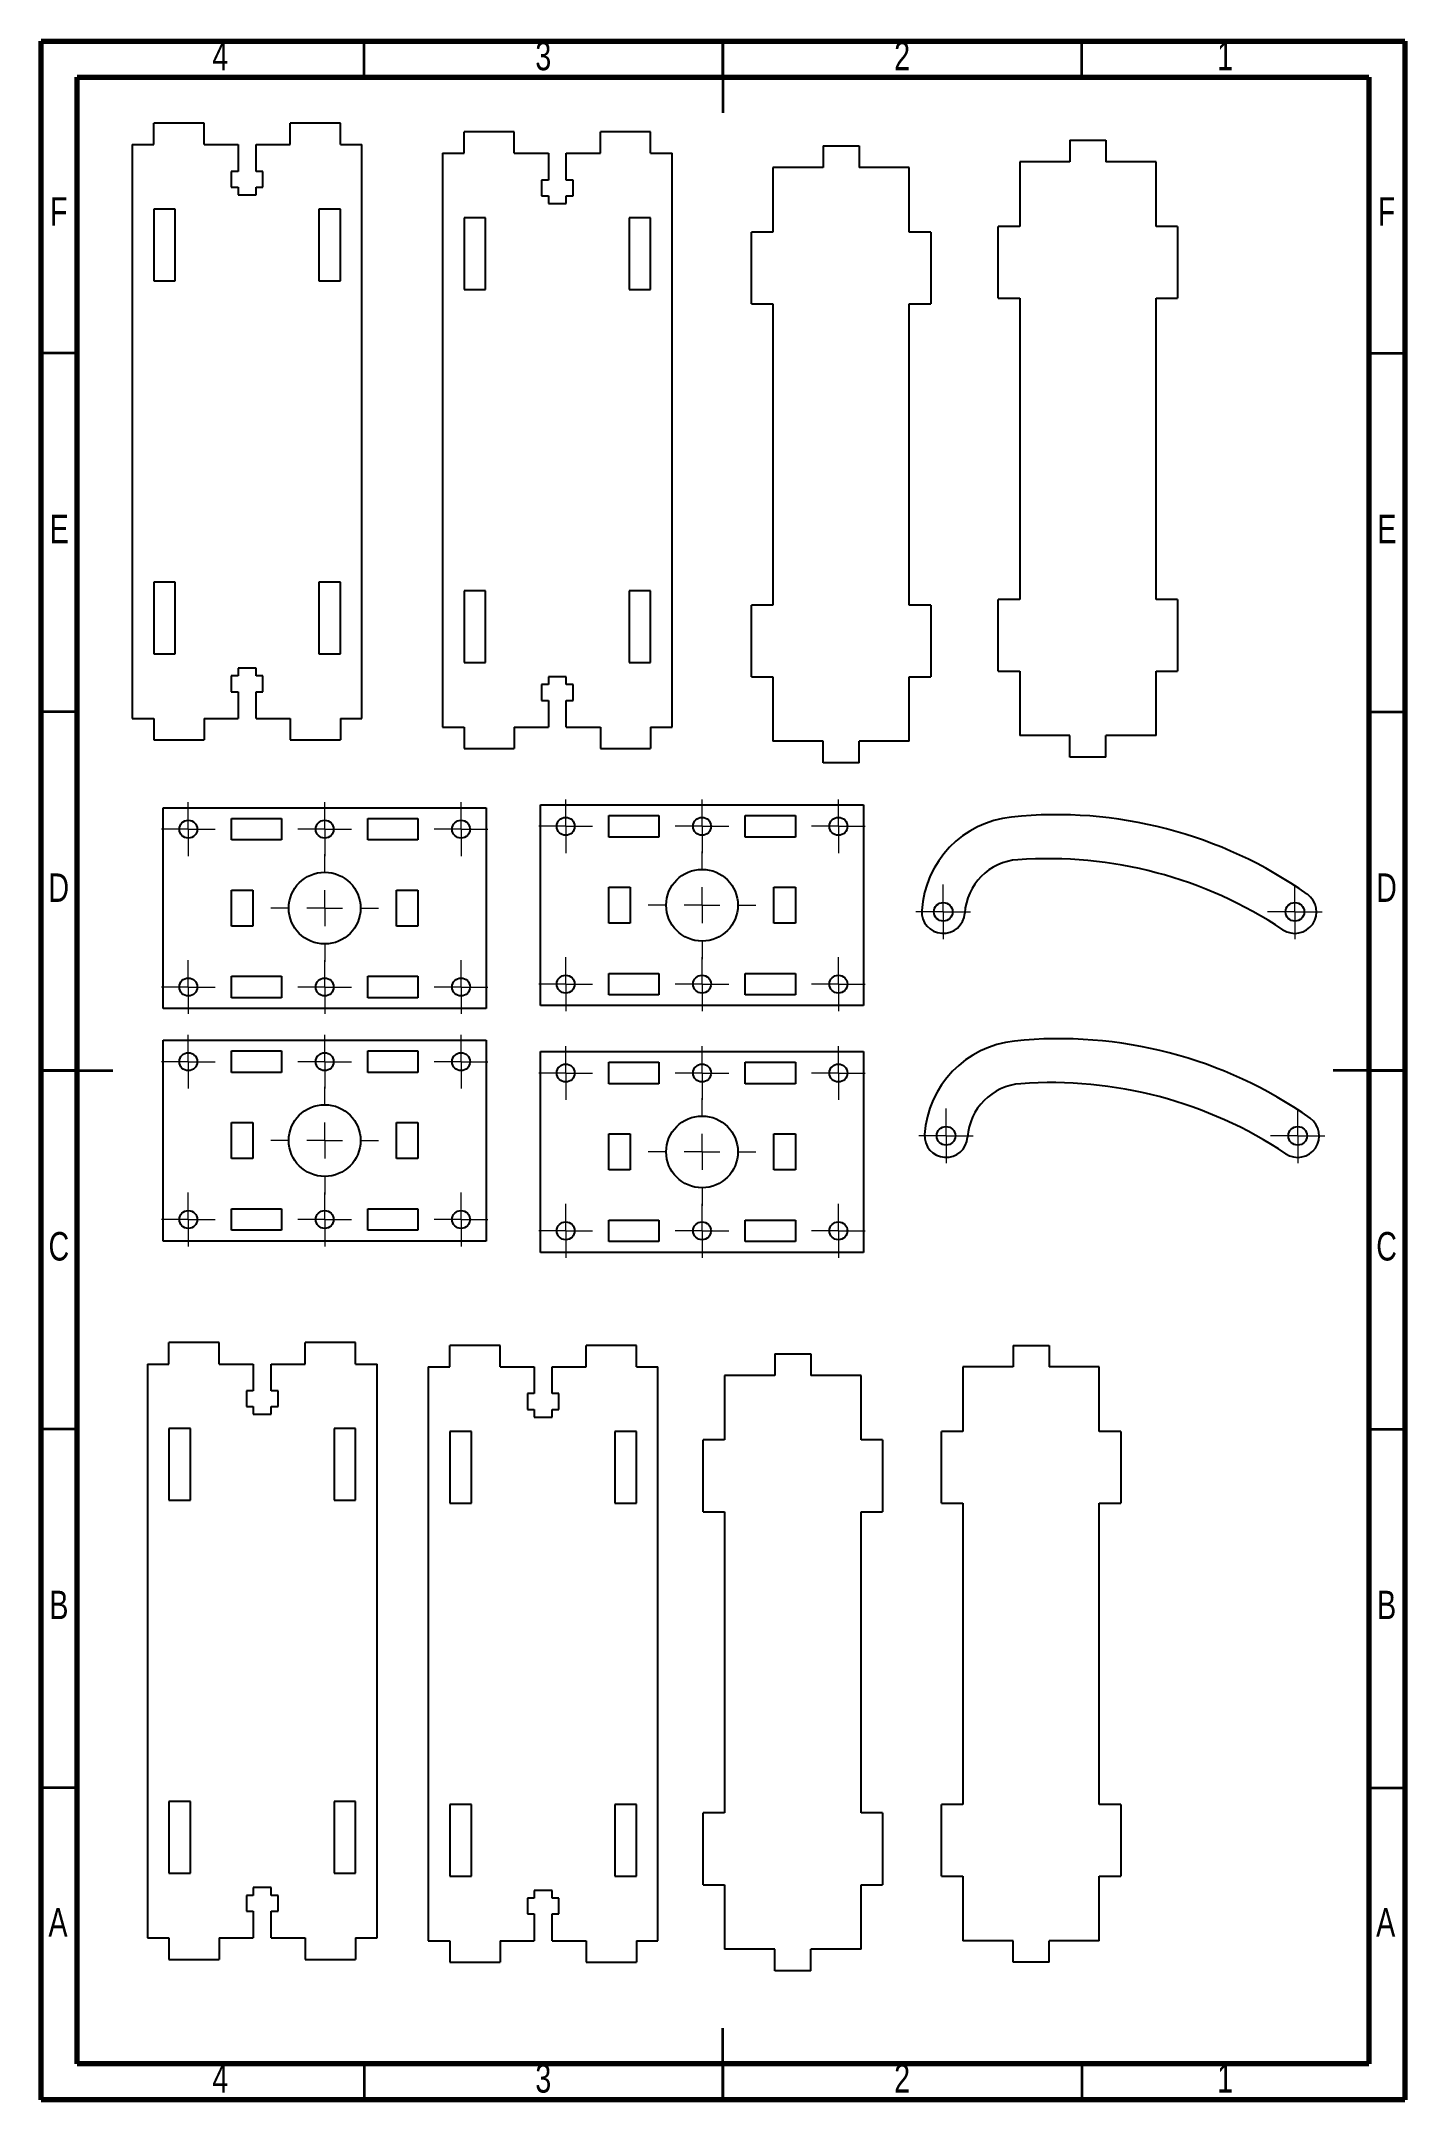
# Model space of a CAD drawing. Header units: millimetres. Extents: x 15 to 205, y 5 to 292.
import ezdxf

# ---------------------------------------------------------------- set-up
doc = ezdxf.new("R2010")
doc.units = ezdxf.units.MM
doc.styles.add('SLDTEXTSTYLE0', font='TXT', dxfattribs={"width": 0.75})

# ---------------------------------------------------------------- blocks, each defined once
blk = doc.blocks.new('SW_CENTERMARKSYMBOL_0')
at = {"color": 0, "linetype": 'Continuous', "lineweight": 0}
for p, q in [((0, 2.5), (0, 3.75)), ((-2.5, 0), (-3.75, 0)), ((0, 0), (-2.5, 0)), ((0, 0), (0, 2.5)), ((0, 0), (0, -2.5)), ((0, 0), (2.5, 0)), ((2.5, 0), (3.75, 0)), ((0, -2.5), (0, -3.75))]:
    blk.add_line(p, q, dxfattribs=at)
blk = doc.blocks.new('SW_CENTERMARKSYMBOL_1')
at = {"color": 0, "linetype": 'Continuous', "lineweight": 0}
for p, q in [((0, 2.5), (0, 3.75)), ((-2.5, 0), (-3.75, 0)), ((0, 0), (-2.5, 0)), ((0, 0), (0, 2.5)), ((0, 0), (0, -2.5)), ((0, 0), (2.5, 0)), ((2.5, 0), (3.75, 0)), ((0, -2.5), (0, -3.75))]:
    blk.add_line(p, q, dxfattribs=at)
blk = doc.blocks.new('SW_CENTERMARKSYMBOL_2')
at = {"color": 0, "linetype": 'Continuous', "lineweight": 0}
for p, q in [((0, 2.5), (0, 3.75)), ((-2.5, 0), (-3.75, 0)), ((0, 0), (-2.5, 0)), ((0, 0), (0, 2.5)), ((0, 0), (0, -2.5)), ((0, 0), (2.5, 0)), ((2.5, 0), (3.75, 0)), ((0, -2.5), (0, -3.75))]:
    blk.add_line(p, q, dxfattribs=at)
blk = doc.blocks.new('SW_CENTERMARKSYMBOL_3')
at = {"color": 0, "linetype": 'Continuous', "lineweight": 0}
for p, q in [((0, 2.5), (0, 3.75)), ((-2.5, 0), (-3.75, 0)), ((0, 0), (-2.5, 0)), ((0, 0), (0, 2.5)), ((0, 0), (0, -2.5)), ((0, 0), (2.5, 0)), ((2.5, 0), (3.75, 0)), ((0, -2.5), (0, -3.75))]:
    blk.add_line(p, q, dxfattribs=at)
blk = doc.blocks.new('SW_CENTERMARKSYMBOL_4')
at = {"color": 0, "linetype": 'Continuous', "lineweight": 0}
for p, q in [((0, 2.5), (0, 3.75)), ((-2.5, 0), (-3.75, 0)), ((0, 0), (-2.5, 0)), ((0, 0), (0, 2.5)), ((0, 0), (0, -2.5)), ((0, 0), (2.5, 0)), ((2.5, 0), (3.75, 0)), ((0, -2.5), (0, -3.75))]:
    blk.add_line(p, q, dxfattribs=at)
blk = doc.blocks.new('SW_CENTERMARKSYMBOL_5')
at = {"color": 0, "linetype": 'Continuous', "lineweight": 0}
for p, q in [((0, 2.5), (0, 3.75)), ((-2.5, 0), (-3.75, 0)), ((0, 0), (-2.5, 0)), ((0, 0), (0, 2.5)), ((0, 0), (0, -2.5)), ((0, 0), (2.5, 0)), ((2.5, 0), (3.75, 0)), ((0, -2.5), (0, -3.75))]:
    blk.add_line(p, q, dxfattribs=at)
blk = doc.blocks.new('SW_CENTERMARKSYMBOL_6')
at = {"color": 0, "linetype": 'Continuous', "lineweight": 0}
for p, q in [((0, 5), (0, 7.5)), ((-5, 0), (-7.5, 0)), ((0, 0), (-2.5, 0)), ((0, 0), (0, 2.5)), ((0, 0), (0, -2.5)), ((0, 0), (2.5, 0)), ((5, 0), (7.5, 0)), ((0, -5), (0, -7.5))]:
    blk.add_line(p, q, dxfattribs=at)
blk = doc.blocks.new('SW_CENTERMARKSYMBOL_7')
at = {"color": 0, "linetype": 'Continuous', "lineweight": 0}
for p, q in [((0, 2.5), (0, 3.75)), ((-2.5, 0), (-3.75, 0)), ((0, 0), (-2.5, 0)), ((0, 0), (0, 2.5)), ((0, 0), (0, -2.5)), ((0, 0), (2.5, 0)), ((2.5, 0), (3.75, 0)), ((0, -2.5), (0, -3.75))]:
    blk.add_line(p, q, dxfattribs=at)
blk = doc.blocks.new('SW_CENTERMARKSYMBOL_8')
at = {"color": 0, "linetype": 'Continuous', "lineweight": 0}
for p, q in [((0, 2.5), (0, 3.75)), ((-2.5, 0), (-3.75, 0)), ((0, 0), (-2.5, 0)), ((0, 0), (0, 2.5)), ((0, 0), (0, -2.5)), ((0, 0), (2.5, 0)), ((2.5, 0), (3.75, 0)), ((0, -2.5), (0, -3.75))]:
    blk.add_line(p, q, dxfattribs=at)
blk = doc.blocks.new('SW_CENTERMARKSYMBOL_9')
at = {"color": 0, "linetype": 'Continuous', "lineweight": 0}
for p, q in [((0, 2.5), (0, 3.75)), ((-2.5, 0), (-3.75, 0)), ((0, 0), (-2.5, 0)), ((0, 0), (0, 2.5)), ((0, 0), (0, -2.5)), ((0, 0), (2.5, 0)), ((2.5, 0), (3.75, 0)), ((0, -2.5), (0, -3.75))]:
    blk.add_line(p, q, dxfattribs=at)
blk = doc.blocks.new('SW_CENTERMARKSYMBOL_10')
at = {"color": 0, "linetype": 'Continuous', "lineweight": 0}
for p, q in [((0, 2.5), (0, 3.75)), ((-2.5, 0), (-3.75, 0)), ((0, 0), (-2.5, 0)), ((0, 0), (0, 2.5)), ((0, 0), (0, -2.5)), ((0, 0), (2.5, 0)), ((2.5, 0), (3.75, 0)), ((0, -2.5), (0, -3.75))]:
    blk.add_line(p, q, dxfattribs=at)
blk = doc.blocks.new('SW_CENTERMARKSYMBOL_11')
at = {"color": 0, "linetype": 'Continuous', "lineweight": 0}
for p, q in [((0, 2.5), (0, 3.75)), ((-2.5, 0), (-3.75, 0)), ((0, 0), (-2.5, 0)), ((0, 0), (0, 2.5)), ((0, 0), (0, -2.5)), ((0, 0), (2.5, 0)), ((2.5, 0), (3.75, 0)), ((0, -2.5), (0, -3.75))]:
    blk.add_line(p, q, dxfattribs=at)
blk = doc.blocks.new('SW_CENTERMARKSYMBOL_12')
at = {"color": 0, "linetype": 'Continuous', "lineweight": 0}
for p, q in [((0, 2.5), (0, 3.75)), ((-2.5, 0), (-3.75, 0)), ((0, 0), (-2.5, 0)), ((0, 0), (0, 2.5)), ((0, 0), (0, -2.5)), ((0, 0), (2.5, 0)), ((2.5, 0), (3.75, 0)), ((0, -2.5), (0, -3.75))]:
    blk.add_line(p, q, dxfattribs=at)
blk = doc.blocks.new('SW_CENTERMARKSYMBOL_13')
at = {"color": 0, "linetype": 'Continuous', "lineweight": 0}
for p, q in [((0, 5), (0, 7.5)), ((-5, 0), (-7.5, 0)), ((0, 0), (-2.5, 0)), ((0, 0), (0, 2.5)), ((0, 0), (0, -2.5)), ((0, 0), (2.5, 0)), ((5, 0), (7.5, 0)), ((0, -5), (0, -7.5))]:
    blk.add_line(p, q, dxfattribs=at)
blk = doc.blocks.new('SW_CENTERMARKSYMBOL_14')
at = {"color": 0, "linetype": 'Continuous', "lineweight": 0}
for p, q in [((0, 2.5), (0, 3.75)), ((-2.5, 0), (-3.75, 0)), ((0, 0), (-2.5, 0)), ((0, 0), (0, 2.5)), ((0, 0), (0, -2.5)), ((0, 0), (2.5, 0)), ((2.5, 0), (3.75, 0)), ((0, -2.5), (0, -3.75))]:
    blk.add_line(p, q, dxfattribs=at)
blk = doc.blocks.new('SW_CENTERMARKSYMBOL_15')
at = {"color": 0, "linetype": 'Continuous', "lineweight": 0}
for p, q in [((0, 2.5), (0, 3.75)), ((-2.5, 0), (-3.75, 0)), ((0, 0), (-2.5, 0)), ((0, 0), (0, 2.5)), ((0, 0), (0, -2.5)), ((0, 0), (2.5, 0)), ((2.5, 0), (3.75, 0)), ((0, -2.5), (0, -3.75))]:
    blk.add_line(p, q, dxfattribs=at)
blk = doc.blocks.new('SW_CENTERMARKSYMBOL_16')
at = {"color": 0, "linetype": 'Continuous', "lineweight": 0}
for p, q in [((0, 2.5), (0, 3.75)), ((-2.5, 0), (-3.75, 0)), ((0, 0), (-2.5, 0)), ((0, 0), (0, 2.5)), ((0, 0), (0, -2.5)), ((0, 0), (2.5, 0)), ((2.5, 0), (3.75, 0)), ((0, -2.5), (0, -3.75))]:
    blk.add_line(p, q, dxfattribs=at)
blk = doc.blocks.new('SW_CENTERMARKSYMBOL_17')
at = {"color": 0, "linetype": 'Continuous', "lineweight": 0}
for p, q in [((0, 2.5), (0, 3.75)), ((-2.5, 0), (-3.75, 0)), ((0, 0), (-2.5, 0)), ((0, 0), (0, 2.5)), ((0, 0), (0, -2.5)), ((0, 0), (2.5, 0)), ((2.5, 0), (3.75, 0)), ((0, -2.5), (0, -3.75))]:
    blk.add_line(p, q, dxfattribs=at)
blk = doc.blocks.new('SW_CENTERMARKSYMBOL_18')
at = {"color": 0, "linetype": 'Continuous', "lineweight": 0}
for p, q in [((0, 2.5), (0, 3.75)), ((-2.5, 0), (-3.75, 0)), ((0, 0), (-2.5, 0)), ((0, 0), (0, 2.5)), ((0, 0), (0, -2.5)), ((0, 0), (2.5, 0)), ((2.5, 0), (3.75, 0)), ((0, -2.5), (0, -3.75))]:
    blk.add_line(p, q, dxfattribs=at)
blk = doc.blocks.new('SW_CENTERMARKSYMBOL_19')
at = {"color": 0, "linetype": 'Continuous', "lineweight": 0}
for p, q in [((0, 2.5), (0, 3.75)), ((-2.5, 0), (-3.75, 0)), ((0, 0), (-2.5, 0)), ((0, 0), (0, 2.5)), ((0, 0), (0, -2.5)), ((0, 0), (2.5, 0)), ((2.5, 0), (3.75, 0)), ((0, -2.5), (0, -3.75))]:
    blk.add_line(p, q, dxfattribs=at)
blk = doc.blocks.new('SW_CENTERMARKSYMBOL_20')
at = {"color": 0, "linetype": 'Continuous', "lineweight": 0}
for p, q in [((0, 5), (0, 7.5)), ((-5, 0), (-7.5, 0)), ((0, 0), (-2.5, 0)), ((0, 0), (0, 2.5)), ((0, 0), (0, -2.5)), ((0, 0), (2.5, 0)), ((5, 0), (7.5, 0)), ((0, -5), (0, -7.5))]:
    blk.add_line(p, q, dxfattribs=at)
blk = doc.blocks.new('SW_CENTERMARKSYMBOL_21')
at = {"color": 0, "linetype": 'Continuous', "lineweight": 0}
for p, q in [((0, 2.5), (0, 3.75)), ((-2.5, 0), (-3.75, 0)), ((0, 0), (-2.5, 0)), ((0, 0), (0, 2.5)), ((0, 0), (0, -2.5)), ((0, 0), (2.5, 0)), ((2.5, 0), (3.75, 0)), ((0, -2.5), (0, -3.75))]:
    blk.add_line(p, q, dxfattribs=at)
blk = doc.blocks.new('SW_CENTERMARKSYMBOL_22')
at = {"color": 0, "linetype": 'Continuous', "lineweight": 0}
for p, q in [((0, 2.5), (0, 3.75)), ((-2.5, 0), (-3.75, 0)), ((0, 0), (-2.5, 0)), ((0, 0), (0, 2.5)), ((0, 0), (0, -2.5)), ((0, 0), (2.5, 0)), ((2.5, 0), (3.75, 0)), ((0, -2.5), (0, -3.75))]:
    blk.add_line(p, q, dxfattribs=at)
blk = doc.blocks.new('SW_CENTERMARKSYMBOL_23')
at = {"color": 0, "linetype": 'Continuous', "lineweight": 0}
for p, q in [((0, 2.5), (0, 3.75)), ((-2.5, 0), (-3.75, 0)), ((0, 0), (-2.5, 0)), ((0, 0), (0, 2.5)), ((0, 0), (0, -2.5)), ((0, 0), (2.5, 0)), ((2.5, 0), (3.75, 0)), ((0, -2.5), (0, -3.75))]:
    blk.add_line(p, q, dxfattribs=at)
blk = doc.blocks.new('SW_CENTERMARKSYMBOL_24')
at = {"color": 0, "linetype": 'Continuous', "lineweight": 0}
for p, q in [((0, 2.5), (0, 3.75)), ((-2.5, 0), (-3.75, 0)), ((0, 0), (-2.5, 0)), ((0, 0), (0, 2.5)), ((0, 0), (0, -2.5)), ((0, 0), (2.5, 0)), ((2.5, 0), (3.75, 0)), ((0, -2.5), (0, -3.75))]:
    blk.add_line(p, q, dxfattribs=at)
blk = doc.blocks.new('SW_CENTERMARKSYMBOL_25')
at = {"color": 0, "linetype": 'Continuous', "lineweight": 0}
for p, q in [((0, 2.5), (0, 3.75)), ((-2.5, 0), (-3.75, 0)), ((0, 0), (-2.5, 0)), ((0, 0), (0, 2.5)), ((0, 0), (0, -2.5)), ((0, 0), (2.5, 0)), ((2.5, 0), (3.75, 0)), ((0, -2.5), (0, -3.75))]:
    blk.add_line(p, q, dxfattribs=at)
blk = doc.blocks.new('SW_CENTERMARKSYMBOL_26')
at = {"color": 0, "linetype": 'Continuous', "lineweight": 0}
for p, q in [((0, 2.5), (0, 3.75)), ((-2.5, 0), (-3.75, 0)), ((0, 0), (-2.5, 0)), ((0, 0), (0, 2.5)), ((0, 0), (0, -2.5)), ((0, 0), (2.5, 0)), ((2.5, 0), (3.75, 0)), ((0, -2.5), (0, -3.75))]:
    blk.add_line(p, q, dxfattribs=at)
blk = doc.blocks.new('SW_CENTERMARKSYMBOL_27')
at = {"color": 0, "linetype": 'Continuous', "lineweight": 0}
for p, q in [((0, 5), (0, 7.5)), ((-5, 0), (-7.5, 0)), ((0, 0), (-2.5, 0)), ((0, 0), (0, 2.5)), ((0, 0), (0, -2.5)), ((0, 0), (2.5, 0)), ((5, 0), (7.5, 0)), ((0, -5), (0, -7.5))]:
    blk.add_line(p, q, dxfattribs=at)
blk = doc.blocks.new('SW_CENTERMARKSYMBOL_28')
at = {"color": 0, "linetype": 'Continuous', "lineweight": 0}
for p, q in [((0, 2.5), (0, 3.8)), ((-2.5, 0), (-3.8, 0)), ((0, 0), (-2.5, 0)), ((0, 0), (0, 2.5)), ((0, 0), (0, -2.5)), ((0, 0), (2.5, 0)), ((2.5, 0), (3.8, 0)), ((0, -2.5), (0, -3.8))]:
    blk.add_line(p, q, dxfattribs=at)
blk = doc.blocks.new('SW_CENTERMARKSYMBOL_29')
at = {"color": 0, "linetype": 'Continuous', "lineweight": 0}
for p, q in [((0, 2.5), (0, 3.8)), ((-2.5, 0), (-3.8, 0)), ((0, 0), (-2.5, 0)), ((0, 0), (0, 2.5)), ((0, 0), (0, -2.5)), ((0, 0), (2.5, 0)), ((2.5, 0), (3.8, 0)), ((0, -2.5), (0, -3.8))]:
    blk.add_line(p, q, dxfattribs=at)
blk = doc.blocks.new('SW_CENTERMARKSYMBOL_30')
at = {"color": 0, "linetype": 'Continuous', "lineweight": 0}
for p, q in [((0, 2.5), (0, 3.8)), ((-2.5, 0), (-3.8, 0)), ((0, 0), (-2.5, 0)), ((0, 0), (0, 2.5)), ((0, 0), (0, -2.5)), ((0, 0), (2.5, 0)), ((2.5, 0), (3.8, 0)), ((0, -2.5), (0, -3.8))]:
    blk.add_line(p, q, dxfattribs=at)
blk = doc.blocks.new('SW_CENTERMARKSYMBOL_31')
at = {"color": 0, "linetype": 'Continuous', "lineweight": 0}
for p, q in [((0, 2.5), (0, 3.8)), ((-2.5, 0), (-3.8, 0)), ((0, 0), (-2.5, 0)), ((0, 0), (0, 2.5)), ((0, 0), (0, -2.5)), ((0, 0), (2.5, 0)), ((2.5, 0), (3.8, 0)), ((0, -2.5), (0, -3.8))]:
    blk.add_line(p, q, dxfattribs=at)

msp = doc.modelspace()

# ---------------------------------------------------------------- linework, layer by layer
at = {"color": 7, "linetype": 'Continuous', "lineweight": 70}
for p, q in [((15, 5), (15, 292)), ((15, 292), (205, 292)), ((205, 292), (205, 5)), ((20, 10), (20, 287)), ((20, 287), (200, 287)), ((200, 287), (200, 10)), ((200, 10), (20, 10)), ((205, 5), (15, 5))]:
    msp.add_line(p, q, dxfattribs=at)
at = {"color": 7, "linetype": 'Continuous', "lineweight": 35}
for p, q in [((60, 287), (60, 292)), ((110, 292), (110, 282)), ((110, 287), (110, 292)), ((160, 287), (160, 292)), ((20, 248.5), (15, 248.5)), ((200, 248.5), (205, 248.5)), ((20, 198.5), (15, 198.5)), ((200, 198.5), (205, 198.5)), ((15, 148.5), (25, 148.5)), ((20, 148.5), (15, 148.5)), ((205, 148.5), (195, 148.5)), ((200, 148.5), (205, 148.5)), ((20, 98.5), (15, 98.5)), ((200, 98.5), (205, 98.5)), ((20, 48.5), (15, 48.5)), ((200, 48.5), (205, 48.5)), ((110, 5), (110, 15)), ((60, 10), (60, 5)), ((110, 10), (110, 5)), ((160, 10), (160, 5))]:
    msp.add_line(p, q, dxfattribs=at)
at = {"color": 7, "linetype": 'Continuous', "lineweight": 25}
for p, q in [((30.69, 277.58), (30.69, 280.58)), ((37.69, 280.58), (30.69, 280.58)), ((37.69, 277.58), (37.69, 280.58)), ((49.69, 277.58), (49.69, 280.58)), ((56.69, 280.58), (49.69, 280.58)), ((56.69, 277.58), (56.69, 280.58)), ((73.92, 276.37), (73.92, 279.37)), ((80.92, 279.37), (73.92, 279.37)), ((80.92, 276.37), (80.92, 279.37)), ((92.92, 276.37), (92.92, 279.37)), ((99.92, 279.37), (92.92, 279.37)), ((99.92, 276.37), (99.92, 279.37)), ((27.69, 277.58), (30.69, 277.58)), ((27.69, 277.58), (27.69, 197.58)), ((37.69, 277.58), (42.44, 277.58)), ((42.44, 277.58), (42.44, 273.85)), ((44.94, 273.85), (44.94, 277.58)), ((44.94, 277.58), (49.69, 277.58)), ((56.69, 277.58), (59.69, 277.58)), ((59.69, 197.58), (59.69, 277.58)), ((70.92, 276.37), (73.92, 276.37)), ((70.92, 276.37), (70.92, 196.37)), ((80.92, 276.37), (85.67, 276.37)), ((85.67, 276.37), (85.67, 272.64)), ((88.17, 272.64), (88.17, 276.37)), ((88.17, 276.37), (92.92, 276.37)), ((99.92, 276.37), (102.92, 276.37)), ((102.92, 196.37), (102.92, 276.37)), ((123.95, 277.39), (123.95, 274.39)), ((123.95, 277.39), (128.95, 277.39)), ((128.95, 277.39), (128.95, 274.39)), ((158.34, 278.18), (158.34, 275.18)), ((158.34, 278.18), (163.34, 278.18)), ((163.34, 278.18), (163.34, 275.18)), ((42.44, 273.85), (41.49, 273.85)), ((41.49, 273.85), (41.49, 271.65)), ((45.89, 273.85), (44.94, 273.85)), ((45.89, 271.65), (45.89, 273.85)), ((116.95, 274.39), (116.95, 265.39)), ((123.95, 274.39), (116.95, 274.39)), ((135.95, 274.39), (128.95, 274.39)), ((135.95, 265.39), (135.95, 274.39)), ((151.34, 275.18), (151.34, 266.18)), ((158.34, 275.18), (151.34, 275.18)), ((170.34, 275.18), (163.34, 275.18)), ((170.34, 266.18), (170.34, 275.18)), ((41.49, 271.65), (42.44, 271.65)), ((42.44, 271.65), (42.44, 270.58)), ((42.44, 270.58), (44.94, 270.58)), ((44.94, 270.58), (44.94, 271.65)), ((44.94, 271.65), (45.89, 271.65)), ((85.67, 272.64), (84.72, 272.64)), ((84.72, 272.64), (84.72, 270.44)), ((84.72, 270.44), (85.67, 270.44)), ((85.67, 270.44), (85.67, 269.37)), ((89.12, 272.64), (88.17, 272.64)), ((88.17, 269.37), (88.17, 270.44)), ((88.17, 270.44), (89.12, 270.44)), ((89.12, 270.44), (89.12, 272.64)), ((33.69, 268.58), (30.69, 268.58)), ((30.69, 268.58), (30.69, 258.58)), ((33.69, 258.58), (33.69, 268.58)), ((53.69, 268.58), (53.69, 258.58)), ((56.69, 268.58), (53.69, 268.58)), ((56.69, 258.58), (56.69, 268.58)), ((76.92, 267.37), (73.92, 267.37)), ((73.92, 267.37), (73.92, 257.37)), ((76.92, 257.37), (76.92, 267.37)), ((85.67, 269.37), (88.17, 269.37)), ((96.92, 267.37), (96.92, 257.37)), ((99.92, 267.37), (96.92, 267.37)), ((99.92, 257.37), (99.92, 267.37)), ((113.95, 255.39), (113.95, 265.39)), ((116.95, 265.39), (113.95, 265.39)), ((138.95, 265.39), (135.95, 265.39)), ((138.95, 265.39), (138.95, 255.39)), ((148.34, 256.18), (148.34, 266.18)), ((151.34, 266.18), (148.34, 266.18)), ((173.34, 266.18), (170.34, 266.18)), ((173.34, 266.18), (173.34, 256.18)), ((30.69, 258.58), (33.69, 258.58)), ((53.69, 258.58), (56.69, 258.58)), ((73.92, 257.37), (76.92, 257.37)), ((96.92, 257.37), (99.92, 257.37)), ((148.34, 256.18), (151.34, 256.18)), ((151.34, 256.18), (151.34, 214.18)), ((170.34, 256.18), (173.34, 256.18)), ((170.34, 214.18), (170.34, 256.18)), ((113.95, 255.39), (116.95, 255.39)), ((116.95, 255.39), (116.95, 213.39)), ((135.95, 255.39), (138.95, 255.39)), ((135.95, 213.39), (135.95, 255.39)), ((33.69, 216.58), (30.69, 216.58)), ((30.69, 216.58), (30.69, 206.58)), ((33.69, 206.58), (33.69, 216.58)), ((53.69, 216.58), (53.69, 206.58)), ((56.69, 216.58), (53.69, 216.58)), ((56.69, 206.58), (56.69, 216.58)), ((76.92, 215.37), (73.92, 215.37)), ((73.92, 215.37), (73.92, 205.37)), ((76.92, 205.37), (76.92, 215.37)), ((96.92, 215.37), (96.92, 205.37)), ((99.92, 215.37), (96.92, 215.37)), ((99.92, 205.37), (99.92, 215.37)), ((113.95, 203.39), (113.95, 213.39)), ((116.95, 213.39), (113.95, 213.39)), ((138.95, 213.39), (135.95, 213.39)), ((138.95, 213.39), (138.95, 203.39)), ((148.34, 204.18), (148.34, 214.18)), ((151.34, 214.18), (148.34, 214.18)), ((173.34, 214.18), (170.34, 214.18)), ((173.34, 214.18), (173.34, 204.18)), ((30.69, 206.58), (33.69, 206.58)), ((44.94, 204.58), (42.44, 204.58)), ((42.44, 204.58), (42.44, 203.51)), ((44.94, 203.51), (44.94, 204.58)), ((53.69, 206.58), (56.69, 206.58)), ((73.92, 205.37), (76.92, 205.37)), ((96.92, 205.37), (99.92, 205.37)), ((148.34, 204.18), (151.34, 204.18)), ((151.34, 204.18), (151.34, 195.18)), ((170.34, 204.18), (173.34, 204.18)), ((170.34, 195.18), (170.34, 204.18)), ((42.44, 203.51), (41.49, 203.51)), ((41.49, 203.51), (41.49, 201.31)), ((41.49, 201.31), (42.44, 201.31)), ((42.44, 201.31), (42.44, 197.58)), ((45.89, 203.51), (44.94, 203.51)), ((44.94, 197.58), (44.94, 201.31)), ((44.94, 201.31), (45.89, 201.31)), ((45.89, 201.31), (45.89, 203.51)), ((85.67, 202.3), (84.72, 202.3)), ((84.72, 202.3), (84.72, 200.1)), ((88.17, 203.37), (85.67, 203.37)), ((85.67, 203.37), (85.67, 202.3)), ((88.17, 202.3), (88.17, 203.37)), ((89.12, 202.3), (88.17, 202.3)), ((89.12, 200.1), (89.12, 202.3)), ((113.95, 203.39), (116.95, 203.39)), ((116.95, 203.39), (116.95, 194.39)), ((135.95, 203.39), (138.95, 203.39)), ((135.95, 194.39), (135.95, 203.39)), ((84.72, 200.1), (85.67, 200.1)), ((85.67, 200.1), (85.67, 196.37)), ((88.17, 196.37), (88.17, 200.1)), ((88.17, 200.1), (89.12, 200.1)), ((27.69, 197.58), (30.69, 197.58)), ((30.69, 197.58), (30.69, 194.58)), ((37.69, 197.58), (37.69, 194.58)), ((37.69, 197.58), (42.44, 197.58)), ((44.94, 197.58), (49.69, 197.58)), ((49.69, 197.58), (49.69, 194.58)), ((56.69, 197.58), (59.69, 197.58)), ((56.69, 197.58), (56.69, 194.58)), ((70.92, 196.37), (73.92, 196.37)), ((73.92, 196.37), (73.92, 193.37)), ((80.92, 196.37), (80.92, 193.37)), ((80.92, 196.37), (85.67, 196.37)), ((88.17, 196.37), (92.92, 196.37)), ((92.92, 196.37), (92.92, 193.37)), ((99.92, 196.37), (102.92, 196.37)), ((99.92, 196.37), (99.92, 193.37)), ((158.34, 195.18), (151.34, 195.18)), ((158.34, 192.18), (158.34, 195.18)), ((170.34, 195.18), (163.34, 195.18)), ((163.34, 192.18), (163.34, 195.18)), ((30.69, 194.58), (37.69, 194.58)), ((49.69, 194.58), (56.69, 194.58)), ((73.92, 193.37), (80.92, 193.37)), ((92.92, 193.37), (99.92, 193.37)), ((123.95, 194.39), (116.95, 194.39)), ((123.95, 191.39), (123.95, 194.39)), ((135.95, 194.39), (128.95, 194.39)), ((128.95, 191.39), (128.95, 194.39)), ((128.95, 191.39), (123.95, 191.39)), ((163.34, 192.18), (158.34, 192.18)), ((32, 185.14), (77, 185.14)), ((32, 157.14), (32, 185.14)), ((77, 185.14), (77, 157.14)), ((84.58, 185.54), (129.58, 185.54)), ((84.58, 157.54), (84.58, 185.54)), ((94.08, 184.04), (101.08, 184.04)), ((94.08, 181.04), (94.08, 184.04)), ((101.08, 184.04), (101.08, 181.04)), ((113.08, 184.04), (120.08, 184.04)), ((113.08, 181.04), (113.08, 184.04)), ((120.08, 184.04), (120.08, 181.04)), ((129.58, 185.54), (129.58, 157.54)), ((41.5, 183.64), (48.5, 183.64)), ((41.5, 180.64), (41.5, 183.64)), ((48.5, 183.64), (48.5, 180.64)), ((60.5, 183.64), (67.5, 183.64)), ((60.5, 180.64), (60.5, 183.64)), ((67.5, 183.64), (67.5, 180.64)), ((101.08, 181.04), (94.08, 181.04)), ((120.08, 181.04), (113.08, 181.04)), ((48.5, 180.64), (41.5, 180.64)), ((67.5, 180.64), (60.5, 180.64)), ((41.5, 173.64), (44.5, 173.64)), ((41.5, 168.64), (41.5, 173.64)), ((44.5, 173.64), (44.5, 168.64)), ((64.5, 173.64), (67.5, 173.64)), ((64.5, 168.64), (64.5, 173.64)), ((67.5, 173.64), (67.5, 168.64)), ((94.08, 174.04), (97.08, 174.04)), ((94.08, 169.04), (94.08, 174.04)), ((97.08, 174.04), (97.08, 169.04)), ((117.08, 174.04), (120.08, 174.04)), ((117.08, 169.04), (117.08, 174.04)), ((120.08, 174.04), (120.08, 169.04)), ((44.5, 168.64), (41.5, 168.64)), ((67.5, 168.64), (64.5, 168.64)), ((97.08, 169.04), (94.08, 169.04)), ((120.08, 169.04), (117.08, 169.04)), ((41.5, 161.64), (48.5, 161.64)), ((41.5, 158.64), (41.5, 161.64)), ((48.5, 161.64), (48.5, 158.64)), ((60.5, 158.64), (60.5, 161.64)), ((60.5, 161.64), (67.5, 161.64)), ((67.5, 161.64), (67.5, 158.64)), ((94.08, 162.04), (101.08, 162.04)), ((94.08, 159.04), (94.08, 162.04)), ((101.08, 162.04), (101.08, 159.04)), ((113.08, 159.04), (113.08, 162.04)), ((113.08, 162.04), (120.08, 162.04)), ((120.08, 162.04), (120.08, 159.04)), ((48.5, 158.64), (41.5, 158.64)), ((67.5, 158.64), (60.5, 158.64)), ((101.08, 159.04), (94.08, 159.04)), ((120.08, 159.04), (113.08, 159.04)), ((77, 157.14), (32, 157.14)), ((129.58, 157.54), (84.58, 157.54)), ((32, 152.73), (77, 152.73)), ((32, 124.73), (32, 152.73)), ((77, 152.73), (77, 124.73)), ((41.5, 151.23), (48.5, 151.23)), ((41.5, 148.23), (41.5, 151.23)), ((48.5, 151.23), (48.5, 148.23)), ((60.5, 151.23), (67.5, 151.23)), ((60.5, 148.23), (60.5, 151.23)), ((67.5, 151.23), (67.5, 148.23)), ((84.58, 151.15), (129.58, 151.15)), ((84.58, 123.15), (84.58, 151.15)), ((94.08, 149.65), (101.08, 149.65)), ((94.08, 146.65), (94.08, 149.65)), ((101.08, 149.65), (101.08, 146.65)), ((113.08, 149.65), (120.08, 149.65)), ((113.08, 146.65), (113.08, 149.65)), ((120.08, 149.65), (120.08, 146.65)), ((129.58, 151.15), (129.58, 123.15)), ((48.5, 148.23), (41.5, 148.23)), ((67.5, 148.23), (60.5, 148.23)), ((101.08, 146.65), (94.08, 146.65)), ((120.08, 146.65), (113.08, 146.65)), ((41.5, 141.23), (44.5, 141.23)), ((41.5, 136.23), (41.5, 141.23)), ((44.5, 141.23), (44.5, 136.23)), ((64.5, 141.23), (67.5, 141.23)), ((64.5, 136.23), (64.5, 141.23)), ((67.5, 141.23), (67.5, 136.23)), ((94.08, 139.65), (97.08, 139.65)), ((94.08, 134.65), (94.08, 139.65)), ((97.08, 139.65), (97.08, 134.65)), ((117.08, 139.65), (120.08, 139.65)), ((117.08, 134.65), (117.08, 139.65)), ((120.08, 139.65), (120.08, 134.65)), ((44.5, 136.23), (41.5, 136.23)), ((67.5, 136.23), (64.5, 136.23)), ((97.08, 134.65), (94.08, 134.65)), ((120.08, 134.65), (117.08, 134.65)), ((41.5, 129.23), (48.5, 129.23)), ((41.5, 126.23), (41.5, 129.23)), ((48.5, 129.23), (48.5, 126.23)), ((60.5, 126.23), (60.5, 129.23)), ((60.5, 129.23), (67.5, 129.23)), ((67.5, 129.23), (67.5, 126.23)), ((94.08, 127.65), (101.08, 127.65)), ((94.08, 124.65), (94.08, 127.65)), ((101.08, 127.65), (101.08, 124.65)), ((113.08, 124.65), (113.08, 127.65)), ((113.08, 127.65), (120.08, 127.65)), ((120.08, 127.65), (120.08, 124.65)), ((77, 124.73), (32, 124.73)), ((48.5, 126.23), (41.5, 126.23)), ((67.5, 126.23), (60.5, 126.23)), ((101.08, 124.65), (94.08, 124.65)), ((120.08, 124.65), (113.08, 124.65)), ((129.58, 123.15), (84.58, 123.15)), ((32.8, 107.58), (32.8, 110.58)), ((39.8, 110.58), (32.8, 110.58)), ((39.8, 107.58), (39.8, 110.58)), ((51.8, 107.58), (51.8, 110.58)), ((58.8, 110.58), (51.8, 110.58)), ((58.8, 107.58), (58.8, 110.58)), ((71.94, 107.18), (71.94, 110.18)), ((78.94, 110.18), (71.94, 110.18)), ((78.94, 107.18), (78.94, 110.18)), ((90.94, 107.18), (90.94, 110.18)), ((97.94, 110.18), (90.94, 110.18)), ((97.94, 107.18), (97.94, 110.18)), ((150.43, 110.18), (150.43, 107.18)), ((150.43, 110.18), (155.43, 110.18)), ((155.43, 110.18), (155.43, 107.18)), ((29.8, 107.58), (32.8, 107.58)), ((29.8, 107.58), (29.8, 27.58)), ((39.8, 107.58), (44.55, 107.58)), ((44.55, 107.58), (44.55, 103.85)), ((47.05, 103.85), (47.05, 107.58)), ((47.05, 107.58), (51.8, 107.58)), ((58.8, 107.58), (61.8, 107.58)), ((61.8, 27.58), (61.8, 107.58)), ((68.94, 107.18), (71.94, 107.18)), ((68.94, 107.18), (68.94, 27.18)), ((78.94, 107.18), (83.69, 107.18)), ((83.69, 107.18), (83.69, 103.45)), ((86.19, 103.45), (86.19, 107.18)), ((86.19, 107.18), (90.94, 107.18)), ((97.94, 107.18), (100.94, 107.18)), ((100.94, 27.18), (100.94, 107.18)), ((117.23, 108.99), (117.23, 105.99)), ((117.23, 108.99), (122.23, 108.99)), ((122.23, 108.99), (122.23, 105.99)), ((143.43, 107.18), (143.43, 98.18)), ((150.43, 107.18), (143.43, 107.18)), ((162.43, 107.18), (155.43, 107.18)), ((162.43, 98.18), (162.43, 107.18)), ((44.55, 103.85), (43.6, 103.85)), ((43.6, 103.85), (43.6, 101.65)), ((48, 103.85), (47.05, 103.85)), ((48, 101.65), (48, 103.85)), ((83.69, 103.45), (82.74, 103.45)), ((82.74, 103.45), (82.74, 101.25)), ((87.14, 103.45), (86.19, 103.45)), ((87.14, 101.25), (87.14, 103.45)), ((110.23, 105.99), (110.23, 96.99)), ((117.23, 105.99), (110.23, 105.99)), ((129.23, 105.99), (122.23, 105.99)), ((129.23, 96.99), (129.23, 105.99)), ((43.6, 101.65), (44.55, 101.65)), ((44.55, 101.65), (44.55, 100.58)), ((44.55, 100.58), (47.05, 100.58)), ((47.05, 100.58), (47.05, 101.65)), ((47.05, 101.65), (48, 101.65)), ((82.74, 101.25), (83.69, 101.25)), ((83.69, 101.25), (83.69, 100.18)), ((86.19, 100.18), (86.19, 101.25)), ((86.19, 101.25), (87.14, 101.25)), ((35.8, 98.58), (32.8, 98.58)), ((32.8, 98.58), (32.8, 88.58)), ((35.8, 88.58), (35.8, 98.58)), ((55.8, 98.58), (55.8, 88.58)), ((58.8, 98.58), (55.8, 98.58)), ((58.8, 88.58), (58.8, 98.58)), ((74.94, 98.18), (71.94, 98.18)), ((71.94, 98.18), (71.94, 88.18)), ((74.94, 88.18), (74.94, 98.18)), ((83.69, 100.18), (86.19, 100.18)), ((94.94, 98.18), (94.94, 88.18)), ((97.94, 98.18), (94.94, 98.18)), ((97.94, 88.18), (97.94, 98.18)), ((140.43, 88.18), (140.43, 98.18)), ((143.43, 98.18), (140.43, 98.18)), ((165.43, 98.18), (162.43, 98.18)), ((165.43, 98.18), (165.43, 88.18)), ((107.23, 86.99), (107.23, 96.99)), ((110.23, 96.99), (107.23, 96.99)), ((132.23, 96.99), (129.23, 96.99)), ((132.23, 96.99), (132.23, 86.99)), ((32.8, 88.58), (35.8, 88.58)), ((55.8, 88.58), (58.8, 88.58)), ((71.94, 88.18), (74.94, 88.18)), ((94.94, 88.18), (97.94, 88.18)), ((107.23, 86.99), (110.23, 86.99)), ((110.23, 86.99), (110.23, 44.99)), ((129.23, 86.99), (132.23, 86.99)), ((129.23, 44.99), (129.23, 86.99)), ((140.43, 88.18), (143.43, 88.18)), ((143.43, 88.18), (143.43, 46.18)), ((162.43, 88.18), (165.43, 88.18)), ((162.43, 46.18), (162.43, 88.18)), ((35.8, 46.58), (32.8, 46.58)), ((32.8, 46.58), (32.8, 36.58)), ((35.8, 36.58), (35.8, 46.58)), ((55.8, 46.58), (55.8, 36.58)), ((58.8, 46.58), (55.8, 46.58)), ((58.8, 36.58), (58.8, 46.58)), ((74.94, 46.18), (71.94, 46.18)), ((71.94, 46.18), (71.94, 36.18)), ((74.94, 36.18), (74.94, 46.18)), ((94.94, 46.18), (94.94, 36.18)), ((97.94, 46.18), (94.94, 46.18)), ((97.94, 36.18), (97.94, 46.18)), ((140.43, 36.18), (140.43, 46.18)), ((143.43, 46.18), (140.43, 46.18)), ((165.43, 46.18), (162.43, 46.18)), ((165.43, 46.18), (165.43, 36.18)), ((107.23, 34.99), (107.23, 44.99)), ((110.23, 44.99), (107.23, 44.99)), ((132.23, 44.99), (129.23, 44.99)), ((132.23, 44.99), (132.23, 34.99)), ((32.8, 36.58), (35.8, 36.58)), ((47.05, 34.58), (44.55, 34.58)), ((44.55, 34.58), (44.55, 33.5)), ((47.05, 33.5), (47.05, 34.58)), ((55.8, 36.58), (58.8, 36.58)), ((71.94, 36.18), (74.94, 36.18)), ((94.94, 36.18), (97.94, 36.18)), ((107.23, 34.99), (110.23, 34.99)), ((110.23, 34.99), (110.23, 25.99)), ((129.23, 34.99), (132.23, 34.99)), ((129.23, 25.99), (129.23, 34.99)), ((140.43, 36.18), (143.43, 36.18)), ((143.43, 36.18), (143.43, 27.18)), ((162.43, 36.18), (165.43, 36.18)), ((162.43, 27.18), (162.43, 36.18)), ((44.55, 33.5), (43.6, 33.5)), ((43.6, 33.5), (43.6, 31.3)), ((48, 33.5), (47.05, 33.5)), ((48, 31.3), (48, 33.5)), ((83.69, 33.11), (82.74, 33.11)), ((82.74, 33.11), (82.74, 30.91)), ((86.19, 34.18), (83.69, 34.18)), ((83.69, 34.18), (83.69, 33.11)), ((86.19, 33.11), (86.19, 34.18)), ((87.14, 33.11), (86.19, 33.11)), ((87.14, 30.91), (87.14, 33.11)), ((43.6, 31.3), (44.55, 31.3)), ((44.55, 31.3), (44.55, 27.58)), ((47.05, 27.58), (47.05, 31.3)), ((47.05, 31.3), (48, 31.3)), ((82.74, 30.91), (83.69, 30.91)), ((83.69, 30.91), (83.69, 27.18)), ((86.19, 27.18), (86.19, 30.91)), ((86.19, 30.91), (87.14, 30.91)), ((29.8, 27.58), (32.8, 27.58)), ((32.8, 27.58), (32.8, 24.58)), ((39.8, 27.58), (39.8, 24.58)), ((39.8, 27.58), (44.55, 27.58)), ((47.05, 27.58), (51.8, 27.58)), ((51.8, 27.58), (51.8, 24.58)), ((58.8, 27.58), (61.8, 27.58)), ((58.8, 27.58), (58.8, 24.58)), ((68.94, 27.18), (71.94, 27.18)), ((71.94, 27.18), (71.94, 24.18)), ((78.94, 27.18), (78.94, 24.18)), ((78.94, 27.18), (83.69, 27.18)), ((86.19, 27.18), (90.94, 27.18)), ((90.94, 27.18), (90.94, 24.18)), ((97.94, 27.18), (100.94, 27.18)), ((97.94, 27.18), (97.94, 24.18)), ((117.23, 25.99), (110.23, 25.99)), ((117.23, 22.99), (117.23, 25.99)), ((129.23, 25.99), (122.23, 25.99)), ((122.23, 22.99), (122.23, 25.99)), ((150.43, 27.18), (143.43, 27.18)), ((150.43, 24.18), (150.43, 27.18)), ((162.43, 27.18), (155.43, 27.18)), ((155.43, 24.18), (155.43, 27.18)), ((32.8, 24.58), (39.8, 24.58)), ((51.8, 24.58), (58.8, 24.58)), ((71.94, 24.18), (78.94, 24.18)), ((90.94, 24.18), (97.94, 24.18)), ((122.23, 22.99), (117.23, 22.99)), ((155.43, 24.18), (150.43, 24.18))]:
    msp.add_line(p, q, dxfattribs=at)
for centre, radius in [((88.08, 182.54), 1.25), ((107.08, 182.54), 1.25), ((126.08, 182.54), 1.25), ((35.5, 182.14), 1.25), ((54.5, 182.14), 1.25), ((73.5, 182.14), 1.25), ((54.5, 171.14), 5), ((107.08, 171.54), 5), ((140.69, 170.62), 1.3), ((189.69, 170.62), 1.3), ((35.5, 160.14), 1.25), ((54.5, 160.14), 1.25), ((73.5, 160.14), 1.25), ((88.08, 160.54), 1.25), ((107.08, 160.54), 1.25), ((126.08, 160.54), 1.25), ((35.5, 149.73), 1.25), ((54.5, 149.73), 1.25), ((73.5, 149.73), 1.25), ((88.08, 148.15), 1.25), ((107.08, 148.15), 1.25), ((126.08, 148.15), 1.25), ((54.5, 138.73), 5), ((107.08, 137.15), 5), ((141.08, 139.39), 1.3), ((190.08, 139.39), 1.3), ((35.5, 127.73), 1.25), ((54.5, 127.73), 1.25), ((73.5, 127.73), 1.25), ((88.08, 126.15), 1.25), ((107.08, 126.15), 1.25), ((126.08, 126.15), 1.25)]:
    msp.add_circle(centre, radius, dxfattribs=at)
for centre, radius, start, end in [((151.66, 169.91), 14, 95.9214, 176.2742), ((156.47, 123.53), 60.63, 54.8057, 95.9214), ((155.33, 119.18), 58.85, 56.2608, 94.1373), ((151.66, 169.91), 8, 94.1373, 176.2742), ((189.69, 170.62), 3, 236.2608, 54.8057), ((140.69, 170.62), 3, 176.2742, 356.2742), ((152.06, 138.68), 14, 95.9214, 176.2742), ((156.87, 92.3), 60.63, 54.8057, 95.9214), ((152.06, 138.68), 8, 94.1373, 176.2742), ((155.73, 87.96), 58.85, 56.2608, 94.1373), ((190.08, 139.39), 3, 236.2608, 54.8057), ((141.08, 139.39), 3, 176.2742, 356.2742)]:
    msp.add_arc(centre, radius, start, end, dxfattribs=at)

# ---------------------------------------------------------------- block references
at = {"color": 7, "linetype": 'Continuous', "lineweight": 0}
for name, p in [('SW_CENTERMARKSYMBOL_2', (35.5, 182.14)), ('SW_CENTERMARKSYMBOL_0', (54.5, 182.14)), ('SW_CENTERMARKSYMBOL_1', (73.5, 182.14)), ('SW_CENTERMARKSYMBOL_16', (88.08, 182.54)), ('SW_CENTERMARKSYMBOL_14', (107.08, 182.54)), ('SW_CENTERMARKSYMBOL_15', (126.08, 182.54)), ('SW_CENTERMARKSYMBOL_6', (54.5, 171.14)), ('SW_CENTERMARKSYMBOL_20', (107.08, 171.54)), ('SW_CENTERMARKSYMBOL_29', (140.69, 170.62)), ('SW_CENTERMARKSYMBOL_28', (189.69, 170.62)), ('SW_CENTERMARKSYMBOL_4', (35.5, 160.14)), ('SW_CENTERMARKSYMBOL_3', (54.5, 160.14)), ('SW_CENTERMARKSYMBOL_5', (73.5, 160.14)), ('SW_CENTERMARKSYMBOL_18', (88.08, 160.54)), ('SW_CENTERMARKSYMBOL_17', (107.08, 160.54)), ('SW_CENTERMARKSYMBOL_19', (126.08, 160.54)), ('SW_CENTERMARKSYMBOL_9', (35.5, 149.73)), ('SW_CENTERMARKSYMBOL_7', (54.5, 149.73)), ('SW_CENTERMARKSYMBOL_8', (73.5, 149.73)), ('SW_CENTERMARKSYMBOL_23', (88.08, 148.15)), ('SW_CENTERMARKSYMBOL_21', (107.08, 148.15)), ('SW_CENTERMARKSYMBOL_22', (126.08, 148.15)), ('SW_CENTERMARKSYMBOL_13', (54.5, 138.73)), ('SW_CENTERMARKSYMBOL_27', (107.08, 137.15)), ('SW_CENTERMARKSYMBOL_31', (141.08, 139.39)), ('SW_CENTERMARKSYMBOL_30', (190.08, 139.39)), ('SW_CENTERMARKSYMBOL_11', (35.5, 127.73)), ('SW_CENTERMARKSYMBOL_10', (54.5, 127.73)), ('SW_CENTERMARKSYMBOL_12', (73.5, 127.73)), ('SW_CENTERMARKSYMBOL_25', (88.08, 126.15)), ('SW_CENTERMARKSYMBOL_24', (107.08, 126.15)), ('SW_CENTERMARKSYMBOL_26', (126.08, 126.15))]:
    msp.add_blockref(name, p, dxfattribs=at)

# ---------------------------------------------------------------- texts
at = {"color": 7, "linetype": 'Continuous', "lineweight": 0, "char_height": 3.97, "attachment_point": 2, "style": 'SLDTEXTSTYLE0'}
for s, insert in [('4', (39.96, 291.92)), ('3', (84.96, 291.92)), ('2', (134.96, 291.92)), ('1', (179.96, 291.92)), ('F', (17.46, 270.23)), ('F', (202.46, 270.23)), ('E', (17.51, 225.98)), ('E', (202.51, 225.98)), ('D', (17.45, 175.98)), ('D', (202.45, 175.98)), ('C', (17.46, 125.98)), ('C', (202.46, 125.98)), ('B', (17.47, 75.98)), ('B', (202.47, 75.98)), ('A', (17.34, 31.73)), ('A', (202.34, 31.73)), ('4', (39.96, 9.98)), ('3', (84.96, 9.98)), ('2', (134.96, 9.98)), ('1', (179.96, 9.98))]:
    msp.add_mtext(s, dxfattribs=dict(at, insert=insert))

doc.saveas('drawing.dxf')
